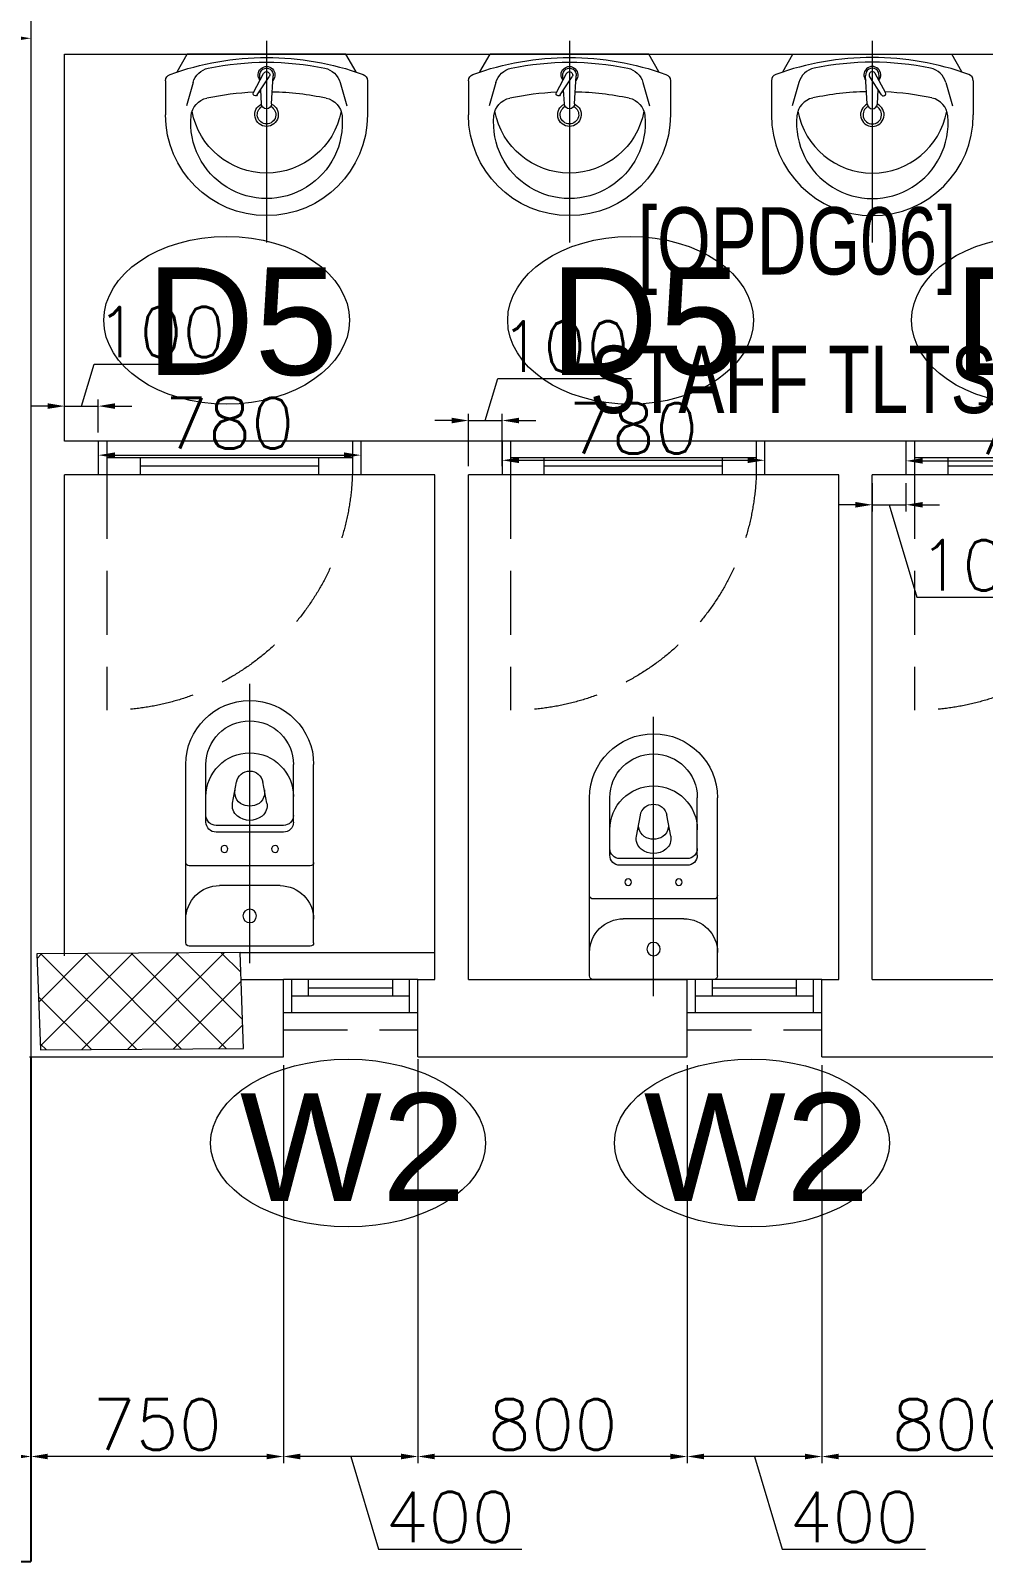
# Model space of a CAD drawing. Header units: millimetres. Extents: x -2143172 to 5255, y -610845 to 279739.
# Drawn here: x -1176535 to -1173704, y -596118 to -591568 of the extents above; entities that cross this region are included whole.
import ezdxf

# ---------------------------------------------------------------- set-up
doc = ezdxf.new("R2010")
doc.units = ezdxf.units.MM
doc.header["$LTSCALE"] = 30
doc.linetypes.add('HIDDEN', pattern=[9.525, 6.35, -3.175])
doc.linetypes.add('HIDDEN2', pattern=[0.1875, 0.125, -0.0625])
doc.layers.get('0').update_dxf_attribs({"lineweight": 5})
doc.layers.get('Defpoints').update_dxf_attribs({"lineweight": 5})
for name, color, linetype, lineweight in [('72_EGR_BASE_TEXT', 7, 'Continuous', 5), ('Al door tag', 4, 'Continuous', 5), ('Al Window tag', 5, 'Continuous', 5), ('Aluminum', 7, 'Continuous', 5), ('C-HYDR-CTCH', 6, 'Continuous', 5), ('dims.', 152, 'Continuous', 5), ('Hatch', 252, 'Continuous', 5), ('New Aluminium', 250, 'Continuous', 5), ('Proj', 7, 'HIDDEN2', 5), ('SANIT', 250, 'Continuous', 5), ('Structure', 20, 'Continuous', 5), ('Walls', 32, 'Continuous', 5)]:
    doc.layers.add(name, color=color, linetype=linetype, lineweight=lineweight)
doc.layers.add('X-WHITE glass', color=255, linetype='Continuous')
doc.styles.add('SIMPLEX', font='SIMPLEX.shx', dxfattribs={"height": 150})
doc.styles.add('TTLB-A0-JeddahDP$0$swis721', font='swiss.ttf')
doc.styles.add('X3G_ENTITY_258862', font='swisscl.ttf', dxfattribs={"height": 200})
doc.styles.add('X3G_ENTITY_2588D2', font='swisscl.ttf', dxfattribs={"height": 200})
doc.dimstyles.new('Buk', dxfattribs={"dimtxt": 150, "dimasz": 50, "dimexe": 20, "dimexo": 25, "dimgap": 20, "dimtad": 1, "dimdec": 0, "dimrnd": 5, "dimdsep": 46, "dimtxsty": 'SIMPLEX', "dimcen": 0, "dimdle": 20, "dimclrd": 256, "dimclre": 256, "dimclrt": 256, "dimadec": 0, "dimazin": 0, "dimtfac": 0.0075, "dimtdec": 0, "dimtmove": 1, "dimatfit": 2, "dimldrblk": 'ARCHTICK', "dimfxl": 1, "dimtolj": 1, "dimtzin": 0, "dimlwd": -1, "dimlwe": -1, "dimarcsym": 0})

# ---------------------------------------------------------------- blocks, each defined once
blk = doc.blocks.new('WC manta')
at = {"layer": 'SANIT'}
for p, q in [((-0.12, 0.19), (0.41, 0.19)), ((-0.13, 0.18), (-0.13, -0.18)), ((0.109, 0.18), (0.109, -0.18)), ((0.209, 0.1), (0.209, -0.1)), ((0.229, 0.1), (0.229, -0.1)), ((0.239, 0.13), (0.41, 0.13)), ((0.05, 0.09), (0.05, -0.09)), ((0.2955, 0.051), (0.3581, 0.0393)), ((-0.18, 0), (0.65, 0)), ((0.2955, -0.051), (0.3581, -0.0393)), ((0.239, -0.13), (0.41, -0.13)), ((-0.12, -0.19), (0.41, -0.19))]:
    blk.add_line(p, q, dxfattribs=at)
for centre, radius in [((0.159, 0.0752), 0.01), ((-0.04, 0), 0.02), ((0.159, -0.0753), 0.01)]:
    blk.add_circle(centre, radius, dxfattribs=at)
for centre, radius, start, end in [((-0.12, 0.18), 0.01, 90, 180), ((-0.05, 0.09), 0.1, 0, 90), ((0.119, 0.18), 0.01, 90, 180), ((0.41, 0), 0.19, 270, 90), ((0.239, 0.1), 0.03, 90, 180), ((0.259, 0.1), 0.03, 90, 180), ((0.3147, 0), 0.13, 270, 90), ((0.41, 0), 0.13, 270, 90), ((0.2882, 0.0117), 0.04, 79.4289, 141.525), ((0.3029, 0), 0.0588, 141.525, 218.475), ((0.3454, 0), 0.0588, 166.4176, 193.5824), ((0.3271, 0.0044), 0.04, 79.4289, 166.4176), ((0.3507, 0), 0.04, 280.5711, 79.4289), ((0.2882, -0.0117), 0.04, 218.475, 280.5711), ((0.3271, -0.0044), 0.04, 193.5824, 280.5711), ((-0.05, -0.09), 0.1, 270, 0), ((0.239, -0.1), 0.03, 180, 270), ((0.259, -0.1), 0.03, 180, 270), ((-0.12, -0.18), 0.01, 180, 270), ((0.119, -0.18), 0.01, 180, 270)]:
    blk.add_arc(centre, radius, start, end, dxfattribs=at)
blk = doc.blocks.new('lav-manta 60')
at = {"layer": 'SANIT'}
for p, q in [((-0.2658, -0.0529), (-0.2358, 0)), ((-0.2358, 0), (0.2358, 0)), ((0, 0.04), (0, -0.56)), ((0.2658, -0.0529), (0.2358, 0)), ((-0.3, -0.0789), (-0.3, -0.18)), ((-0.2185, -0.0841), (-0.2383, -0.1537)), ((-0.015, -0.1473), (-0.0199, -0.064)), ((0.0274, -0.121), (-0.0078, -0.0673)), ((0.0389, -0.1142), (0.0087, -0.0575)), ((0.0191, -0.077), (0.0199, -0.064)), ((0.2185, -0.0841), (0.2383, -0.1537)), ((0.3, -0.0789), (0.3, -0.18)), ((0.015, -0.1473), (0.0174, -0.1057))]:
    blk.add_line(p, q, dxfattribs=at)
for centre, radius, start, end in [((0, -0.8557), 0.8457, 70.1771, 109.8229), ((-0.1608, -0.1006), 0.06, 101.8086, 164.0794), ((0, -0.8696), 0.8457, 78.1914, 101.8086), ((0, -0.0617), 0.025, 320.7474, 220.368), ((0, -0.0617), 0.02, 353.2671, 186.682), ((0.1608, -0.1006), 0.06, 15.9206, 78.1914), ((-0.28, -0.0789), 0.02, 109.8229, 180), ((0, -0.0617), 0.00966, 25.4127, 215.9577), ((0.28, -0.0789), 0.02, 0, 70.1771), ((-0.1645, -0.189), 0.06, 102.0883, 174.8142), ((0, -0.9572), 0.8457, 91.1572, 102.0883), ((0, -0.9572), 0.8457, 88.5486, 88.844), ((0.0332, -0.1176), 0.00666, 210.6852, 30.6852), ((0, -0.9572), 0.8457, 77.9117, 87.4274), ((0.1645, -0.189), 0.06, 5.1858, 77.9117), ((0, -0.18), 0.3, 180, 0), ((0, -0.1282), 0.2252, 190.6097, 349.3903), ((0, -0.18), 0.035, 115.3106, 64.6894), ((0, -0.18), 0.0275, 117.1496, 62.8504), ((0, -0.1473), 0.015, 180, 0), ((0, -0.2039), 0.2252, 174.8142, 5.1858)]:
    blk.add_arc(centre, radius, start, end, dxfattribs=at)
blk = doc.blocks.new('*D405')
at = {"layer": 'Defpoints', "color": 0, "transparency": 16777216}
for p in [(-1176334, -592684.2), (-1176434, -592788.1), (-1176334, -592788.1)]:
    blk.add_point(p, dxfattribs=at)
at = {"layer": 'dims.', "transparency": 16777216}
for p, q in [((-1176384, -592684.2), (-1176346.5, -592559.2)), ((-1176346.5, -592559.2), (-1175949.4, -592559.2)), ((-1176484, -592684.2), (-1176534, -592684.2)), ((-1176434, -592684.2), (-1176334, -592684.2)), ((-1176434, -592684.2), (-1176334, -592684.2)), ((-1176284, -592684.2), (-1176234, -592684.2))]:
    blk.add_line(p, q, dxfattribs=at)
at = {"layer": 'dims.', "linetype": 'Continuous', "transparency": 16777216}
for p, q in [((-1176434, -592763.1), (-1176434, -592664.2)), ((-1176334, -592763.1), (-1176334, -592664.2))]:
    blk.add_line(p, q, dxfattribs=at)
at = {"layer": 'dims.', "transparency": 16777216}
for points in [[(-1176484, -592675.8), (-1176484, -592692.5), (-1176434, -592684.2)], [(-1176284, -592675.8), (-1176284, -592692.5), (-1176334, -592684.2)]]:
    blk.add_solid(points, dxfattribs=at)
at = {"layer": 'dims.', "transparency": 16777216, "insert": (-1176148, -592464.2), "char_height": 150, "attachment_point": 5, "style": 'SIMPLEX'}
blk.add_mtext('\\A1;100', dxfattribs=at)
blk = doc.blocks.new('_ArchTick')
at = {"color": 0, "linetype": 'ByBlock', "const_width": 0.15}
blk.add_lwpolyline([(-0.5, -0.5), (0.5, 0.5)], dxfattribs=at)
blk = doc.blocks.new('*D406')
at = {"layer": 'Defpoints', "color": 0, "transparency": 16777216}
for p in [(-1176334, -592788.1), (-1175554, -592788.1), (-1175554, -592830)]:
    blk.add_point(p, dxfattribs=at)
at = {"layer": 'dims.', "linetype": 'Continuous', "transparency": 16777216}
for p, q in [((-1176334, -592813.1), (-1176334, -592850)), ((-1175554, -592813.1), (-1175554, -592850))]:
    blk.add_line(p, q, dxfattribs=at)
at = {"layer": 'dims.', "transparency": 16777216}
blk.add_line((-1176284, -592830), (-1175604, -592830), dxfattribs=at)
for points in [[(-1176284, -592821.7), (-1176284, -592838.4), (-1176334, -592830)], [(-1175604, -592821.7), (-1175604, -592838.4), (-1175554, -592830)]]:
    blk.add_solid(points, dxfattribs=at)
at = {"layer": 'dims.', "transparency": 16777216, "insert": (-1175944, -592735), "char_height": 150, "attachment_point": 5, "style": 'SIMPLEX'}
blk.add_mtext('\\A1;780', dxfattribs=at)
blk = doc.blocks.new('*D407')
at = {"layer": 'Defpoints', "color": 0, "transparency": 16777216}
for p in [(-1175134, -592727.1), (-1175234, -592888.1), (-1175134, -592888.1)]:
    blk.add_point(p, dxfattribs=at)
at = {"layer": 'dims.', "transparency": 16777216}
for p, q in [((-1175184, -592727.1), (-1175146.5, -592602.1)), ((-1175146.5, -592602.1), (-1174749.4, -592602.1)), ((-1175284, -592727.1), (-1175334, -592727.1)), ((-1175234, -592727.1), (-1175134, -592727.1)), ((-1175234, -592727.1), (-1175134, -592727.1)), ((-1175084, -592727.1), (-1175034, -592727.1))]:
    blk.add_line(p, q, dxfattribs=at)
at = {"layer": 'dims.', "linetype": 'Continuous', "transparency": 16777216}
for p, q in [((-1175234, -592863.1), (-1175234, -592707.1)), ((-1175134, -592863.1), (-1175134, -592707.1))]:
    blk.add_line(p, q, dxfattribs=at)
at = {"layer": 'dims.', "transparency": 16777216}
for points in [[(-1175284, -592718.7), (-1175284, -592735.4), (-1175234, -592727.1)], [(-1175084, -592718.7), (-1175084, -592735.4), (-1175134, -592727.1)]]:
    blk.add_solid(points, dxfattribs=at)
at = {"layer": 'dims.', "transparency": 16777216, "insert": (-1174948, -592507.1), "char_height": 150, "attachment_point": 5, "style": 'SIMPLEX'}
blk.add_mtext('\\A1;100', dxfattribs=at)
blk = doc.blocks.new('*D408')
at = {"layer": 'Defpoints', "color": 0, "transparency": 16777216}
for p in [(-1175134, -592838.1), (-1174354, -592838.1), (-1174354, -592845.3)]:
    blk.add_point(p, dxfattribs=at)
at = {"layer": 'dims.', "linetype": 'Continuous', "transparency": 16777216}
for p, q in [((-1175134, -592863.1), (-1175134, -592865.3)), ((-1174354, -592863.1), (-1174354, -592865.3))]:
    blk.add_line(p, q, dxfattribs=at)
at = {"layer": 'dims.', "transparency": 16777216}
blk.add_line((-1175084, -592845.3), (-1174404, -592845.3), dxfattribs=at)
for points in [[(-1175084, -592836.9), (-1175084, -592853.6), (-1175134, -592845.3)], [(-1174404, -592836.9), (-1174404, -592853.6), (-1174354, -592845.3)]]:
    blk.add_solid(points, dxfattribs=at)
at = {"layer": 'dims.', "transparency": 16777216, "insert": (-1174744, -592750.3), "char_height": 150, "attachment_point": 5, "style": 'SIMPLEX'}
blk.add_mtext('\\A1;780', dxfattribs=at)
blk = doc.blocks.new('*D409')
at = {"layer": 'Defpoints', "color": 0, "transparency": 16777216}
for p in [(-1174034, -592888.1), (-1173934, -592888.1), (-1173934, -592977.5)]:
    blk.add_point(p, dxfattribs=at)
at = {"layer": 'dims.', "linetype": 'Continuous', "transparency": 16777216}
for p, q in [((-1174034, -592913.1), (-1174034, -592997.5)), ((-1173934, -592913.1), (-1173934, -592997.5))]:
    blk.add_line(p, q, dxfattribs=at)
at = {"layer": 'dims.', "transparency": 16777216}
for p, q in [((-1174084, -592977.5), (-1174134, -592977.5)), ((-1174034, -592977.5), (-1173934, -592977.5)), ((-1174034, -592977.5), (-1173934, -592977.5)), ((-1173984, -592977.5), (-1173901.5, -593252.5)), ((-1173884, -592977.5), (-1173834, -592977.5)), ((-1173901.5, -593252.5), (-1173504.4, -593252.5))]:
    blk.add_line(p, q, dxfattribs=at)
for points in [[(-1174084, -592969.2), (-1174084, -592985.8), (-1174034, -592977.5)], [(-1173884, -592969.2), (-1173884, -592985.8), (-1173934, -592977.5)]]:
    blk.add_solid(points, dxfattribs=at)
at = {"layer": 'dims.', "transparency": 16777216, "insert": (-1173703, -593157.5), "char_height": 150, "attachment_point": 5, "style": 'SIMPLEX'}
blk.add_mtext('\\A1;100', dxfattribs=at)
blk = doc.blocks.new('*D410')
at = {"layer": 'Defpoints', "color": 0, "transparency": 16777216}
for p in [(-1173934, -592838.1), (-1173154, -592838.1), (-1173154, -592847.1)]:
    blk.add_point(p, dxfattribs=at)
at = {"layer": 'dims.', "linetype": 'Continuous', "transparency": 16777216}
for p, q in [((-1173934, -592863.1), (-1173934, -592867.1)), ((-1173154, -592863.1), (-1173154, -592867.1))]:
    blk.add_line(p, q, dxfattribs=at)
at = {"layer": 'dims.', "transparency": 16777216}
blk.add_line((-1173884, -592847.1), (-1173204, -592847.1), dxfattribs=at)
for points in [[(-1173884, -592838.7), (-1173884, -592855.4), (-1173934, -592847.1)], [(-1173204, -592838.7), (-1173204, -592855.4), (-1173154, -592847.1)]]:
    blk.add_solid(points, dxfattribs=at)
at = {"layer": 'dims.', "transparency": 16777216, "insert": (-1173544, -592752.1), "char_height": 150, "attachment_point": 5, "style": 'SIMPLEX'}
blk.add_mtext('\\A1;780', dxfattribs=at)
blk = doc.blocks.new('*D528')
at = {"layer": 'Defpoints', "color": 0, "transparency": 16777216}
for p in [(-1183584, -590948.1), (-1176534, -590948.1), (-1176534, -591590.9)]:
    blk.add_point(p, dxfattribs=at)
at = {"layer": 'dims.', "linetype": 'Continuous', "transparency": 16777216}
for p, q in [((-1183584, -590973.1), (-1183584, -591610.9)), ((-1176534, -590973.1), (-1176534, -591610.9))]:
    blk.add_line(p, q, dxfattribs=at)
at = {"layer": 'dims.', "transparency": 16777216}
blk.add_line((-1183534, -591590.9), (-1176584, -591590.9), dxfattribs=at)
for points in [[(-1183534, -591582.6), (-1183534, -591599.2), (-1183584, -591590.9)], [(-1176584, -591582.6), (-1176584, -591599.2), (-1176534, -591590.9)]]:
    blk.add_solid(points, dxfattribs=at)
at = {"layer": 'dims.', "transparency": 16777216, "insert": (-1180059, -591495.9), "char_height": 150, "attachment_point": 5, "style": 'SIMPLEX'}
blk.add_mtext('\\A1;7050', dxfattribs=at)
blk = doc.blocks.new('*D820')
at = {"layer": 'Defpoints', "color": 0, "transparency": 16777216}
for p in [(-1174184, -594618.1), (-1173384, -594618.1), (-1174184, -595806.4)]:
    blk.add_point(p, dxfattribs=at)
at = {"layer": 'dims.', "linetype": 'Continuous', "transparency": 16777216}
for p, q in [((-1174184, -594643.1), (-1174184, -595826.4)), ((-1173384, -594643.1), (-1173384, -595826.4))]:
    blk.add_line(p, q, dxfattribs=at)
at = {"layer": 'dims.', "transparency": 16777216}
blk.add_line((-1173434, -595806.4), (-1174134, -595806.4), dxfattribs=at)
for points in [[(-1174134, -595798.1), (-1174134, -595814.7), (-1174184, -595806.4)], [(-1173434, -595798.1), (-1173434, -595814.7), (-1173384, -595806.4)]]:
    blk.add_solid(points, dxfattribs=at)
at = {"layer": 'dims.', "transparency": 16777216, "insert": (-1173784, -595711.4), "char_height": 150, "attachment_point": 5, "style": 'SIMPLEX'}
blk.add_mtext('\\A1;800', dxfattribs=at)
blk = doc.blocks.new('*D821')
at = {"layer": 'Defpoints', "color": 0, "transparency": 16777216}
for p in [(-1174584, -594618.1), (-1174184, -594618.1), (-1174584, -595806.4)]:
    blk.add_point(p, dxfattribs=at)
at = {"layer": 'dims.', "linetype": 'Continuous', "transparency": 16777216}
for p, q in [((-1174584, -594643.1), (-1174584, -595826.4)), ((-1174184, -594643.1), (-1174184, -595826.4))]:
    blk.add_line(p, q, dxfattribs=at)
at = {"layer": 'dims.', "transparency": 16777216}
for p, q in [((-1174234, -595806.4), (-1174534, -595806.4)), ((-1174384, -595806.4), (-1174301.5, -596081.4)), ((-1174301.5, -596081.4), (-1173875.8, -596081.4))]:
    blk.add_line(p, q, dxfattribs=at)
for points in [[(-1174534, -595798.1), (-1174534, -595814.7), (-1174584, -595806.4)], [(-1174234, -595798.1), (-1174234, -595814.7), (-1174184, -595806.4)]]:
    blk.add_solid(points, dxfattribs=at)
at = {"layer": 'dims.', "transparency": 16777216, "insert": (-1174088.7, -595986.4), "char_height": 150, "attachment_point": 5, "style": 'SIMPLEX'}
blk.add_mtext('\\A1;400', dxfattribs=at)
blk = doc.blocks.new('*D822')
at = {"layer": 'Defpoints', "color": 0, "transparency": 16777216}
for p in [(-1175384, -594600.4), (-1174584, -594618.1), (-1175384, -595806.4)]:
    blk.add_point(p, dxfattribs=at)
at = {"layer": 'dims.', "linetype": 'Continuous', "transparency": 16777216}
for p, q in [((-1175384, -594625.4), (-1175384, -595826.4)), ((-1174584, -594643.1), (-1174584, -595826.4))]:
    blk.add_line(p, q, dxfattribs=at)
at = {"layer": 'dims.', "transparency": 16777216}
blk.add_line((-1174634, -595806.4), (-1175334, -595806.4), dxfattribs=at)
for points in [[(-1175334, -595798.1), (-1175334, -595814.7), (-1175384, -595806.4)], [(-1174634, -595798.1), (-1174634, -595814.7), (-1174584, -595806.4)]]:
    blk.add_solid(points, dxfattribs=at)
at = {"layer": 'dims.', "transparency": 16777216, "insert": (-1174984, -595711.4), "char_height": 150, "attachment_point": 5, "style": 'SIMPLEX'}
blk.add_mtext('\\A1;800', dxfattribs=at)
blk = doc.blocks.new('*D823')
at = {"layer": 'Defpoints', "color": 0, "transparency": 16777216}
for p in [(-1175784, -594618.1), (-1175384, -594600.4), (-1175784, -595806.4)]:
    blk.add_point(p, dxfattribs=at)
at = {"layer": 'dims.', "linetype": 'Continuous', "transparency": 16777216}
for p, q in [((-1175384, -594625.4), (-1175384, -595826.4)), ((-1175784, -594643.1), (-1175784, -595826.4))]:
    blk.add_line(p, q, dxfattribs=at)
at = {"layer": 'dims.', "transparency": 16777216}
for p, q in [((-1175434, -595806.4), (-1175734, -595806.4)), ((-1175584, -595806.4), (-1175501.5, -596081.4)), ((-1175501.5, -596081.4), (-1175075.8, -596081.4))]:
    blk.add_line(p, q, dxfattribs=at)
for points in [[(-1175734, -595798.1), (-1175734, -595814.7), (-1175784, -595806.4)], [(-1175434, -595798.1), (-1175434, -595814.7), (-1175384, -595806.4)]]:
    blk.add_solid(points, dxfattribs=at)
at = {"layer": 'dims.', "transparency": 16777216, "insert": (-1175288.7, -595986.4), "char_height": 150, "attachment_point": 5, "style": 'SIMPLEX'}
blk.add_mtext('\\A1;400', dxfattribs=at)
blk = doc.blocks.new('*D824')
at = {"layer": 'Defpoints', "color": 0, "transparency": 16777216}
for p in [(-1176534, -594618.1), (-1175784, -594618.1), (-1176534, -595806.4)]:
    blk.add_point(p, dxfattribs=at)
at = {"layer": 'dims.', "linetype": 'Continuous', "transparency": 16777216}
for p, q in [((-1176534, -594643.1), (-1176534, -595826.4)), ((-1175784, -594643.1), (-1175784, -595826.4))]:
    blk.add_line(p, q, dxfattribs=at)
at = {"layer": 'dims.', "transparency": 16777216}
blk.add_line((-1175834, -595806.4), (-1176484, -595806.4), dxfattribs=at)
for points in [[(-1176484, -595798.1), (-1176484, -595814.7), (-1176534, -595806.4)], [(-1175834, -595798.1), (-1175834, -595814.7), (-1175784, -595806.4)]]:
    blk.add_solid(points, dxfattribs=at)
at = {"layer": 'dims.', "transparency": 16777216, "insert": (-1176159, -595711.4), "char_height": 150, "attachment_point": 5, "style": 'SIMPLEX'}
blk.add_mtext('\\A1;750', dxfattribs=at)
blk = doc.blocks.new('*D825')
at = {"layer": 'Defpoints', "color": 0, "transparency": 16777216}
for p in [(-1183110.6, -594617.1), (-1176534, -594618.1), (-1183110.6, -595806.4)]:
    blk.add_point(p, dxfattribs=at)
at = {"layer": 'dims.', "linetype": 'Continuous', "transparency": 16777216}
for p, q in [((-1183110.6, -594642.1), (-1183110.6, -595826.4)), ((-1176534, -594643.1), (-1176534, -595826.4))]:
    blk.add_line(p, q, dxfattribs=at)
at = {"layer": 'dims.', "transparency": 16777216}
blk.add_line((-1176584, -595806.4), (-1183060.6, -595806.4), dxfattribs=at)
for points in [[(-1183060.6, -595798.1), (-1183060.6, -595814.7), (-1183110.6, -595806.4)], [(-1176584, -595798.1), (-1176584, -595814.7), (-1176534, -595806.4)]]:
    blk.add_solid(points, dxfattribs=at)
at = {"layer": 'dims.', "transparency": 16777216, "insert": (-1179822.3, -595711.4), "char_height": 150, "attachment_point": 5, "style": 'SIMPLEX'}
blk.add_mtext('\\A1;6575', dxfattribs=at)
blk = doc.blocks.new('A$C47696aed')
at = {"layer": 'Hatch'}
h = blk.add_hatch(dxfattribs=at)
h.set_pattern_fill('ANSI37', color=256, scale=30)
h.paths.add_polyline_path([(50952.7, 21917.9), (50348.7, 21909.7), (50352.6, 21621.3), (50956.6, 21629.5)])
h.paths.add_polyline_path([(43791.9, 21910.1), (43208.4, 21904.7), (43188.5, 21613.3), (43772, 21618.7)])
h.paths.add_polyline_path([(29414.9, 21902.8), (28815.8, 21898.7), (28810.1, 21605.6), (29409.2, 21609.7)])
h.paths.add_polyline_path([(36600.2, 21904.9), (35999, 21897.4), (35990.7, 21611.8), (36591.9, 21619.3)])
h.paths.add_polyline_path([(22195.7, 21912), (21589.3, 21890.2), (21603.8, 21597.6), (22210.2, 21619.5)])
h.paths.add_polyline_path([(15459.1, 21901.7), (14237.2, 21925.6), (14230.7, 21629.5), (15452.7, 21605.5)])
h.paths.add_polyline_path([(15473.2, 14701.6), (14258.2, 14685.8), (14244.7, 14393.4), (15459.7, 14409.1)])
h.paths.add_polyline_path([(15447.1, 7508.4), (14244, 7492.4), (14238.3, 7199.4), (15441.4, 7215.3)])
h.paths.add_polyline_path([(15465.6, 309.7), (14269, 298.3), (14271.8, 3.8), (15468.5, 15.2)])
h.paths.add_polyline_path([(7830.6, 311.8), (7227.1, 308.1), (7237.7, 22.6), (7841.3, 26.3)])
h.paths.add_polyline_path([(7815.2, 7509.8), (7218.4, 7511.4), (7218.2, 7210.2), (7815.1, 7208.6)])
h.paths.add_polyline_path([(7825.1, 14699.4), (7205.8, 14700.6), (7195.2, 14397.6), (7814.5, 14396.4)])
h.paths.add_polyline_path([(7801.7, 21878.7), (7201.1, 21893.2), (7197.5, 21603.6), (7798.1, 21589.1)])
h.paths.add_polyline_path([(602.6, 21876.9), (0, 21899.6), (1.9, 21611.2), (604.5, 21588.5)])
h.paths.add_polyline_path([(610.4, 7498.6), (8.3, 7491.6), (11.7, 7200), (613.7, 7206.9)])
h.paths.add_polyline_path([(627.9, 303.9), (29.5, 302.9), (34.3, 2.3), (632.7, 3.3)])
h.paths.add_polyline_path([(22214.6, 317.2), (21608.9, 304.3), (21614.6, 3.1), (22220.3, 16)])
h.paths.add_polyline_path([(22208.1, 7509.7), (21613.7, 7492.1), (21615.8, 7195.5), (22210.2, 7213.1)])
h.paths.add_polyline_path([(22199.3, 14717.7), (21600.4, 14710), (21604.4, 14409.9), (22203.4, 14417.6)])
h.paths.add_polyline_path([(29399.7, 14702.4), (28797.7, 14707.1), (28802, 14415), (29403.9, 14410.3)])
h.paths.add_polyline_path([(29403.4, 7519.8), (28799.6, 7502.2), (28813, 7202.1), (29413.1, 7223.2)])
h.paths.add_polyline_path([(29419.5, 303.8), (28815.7, 310.4), (28813.3, 24.7), (29417.2, 18.1)])
h.paths.add_polyline_path([(36618, 314.2), (36020.7, 299.7), (36029.7, 0), (36627, 14.6)])
h.paths.add_polyline_path([(36610.7, 7502.6), (36009.5, 7504.5), (36010.6, 7207.3), (36611.9, 7205.4)])
h.paths.add_polyline_path([(36574.3, 14706.4), (35993.4, 14711.1), (36013.1, 14421.3), (36594, 14416.6)])
h.paths.add_polyline_path([(43777.6, 14705.7), (43180, 14719.4), (43182, 14427.5), (43779.6, 14413.8)])
h.paths.add_polyline_path([(43778.6, 7507.1), (43210.2, 7499.5), (43212, 7205.4), (43780.5, 7213)])
h.paths.add_polyline_path([(43815.7, 310), (43210.4, 307.3), (43211.8, 2.8), (43817, 5.4)])
h.paths.add_polyline_path([(50989.9, 309.5), (50401.9, 325.5), (50388.7, 18.3), (50976.7, 2.3)])
h.paths.add_polyline_path([(50974.1, 7508.9), (50370.9, 7510), (50368.9, 7213.4), (50972.2, 7212.3)])
at = {"layer": 'C-HYDR-CTCH', "color": 4, "flags": 128}
blk.add_lwpolyline([(7237.7, 22.6), (7841.3, 26.3), (7830.6, 311.8), (7227.1, 308.1), (7237.7, 22.6)], dxfattribs=at)
blk = doc.blocks.new('A$C269B7191')
at = {"layer": 'Al Window tag'}
blk.add_ellipse((0, 0), major_axis=(408.6, 0), ratio=0.610025, dxfattribs=at)
at = {"layer": 'Al Window tag', "insert": (-321.4, 147.9), "char_height": 320, "attachment_point": 1, "style": 'TTLB-A0-JeddahDP$0$swis721'}
blk.add_mtext_dynamic_manual_height_columns('W2', width=1569.457, gutter_width=9406.5, heights=[480.3], dxfattribs=at)
blk = doc.blocks.new('A$C39C6726A')
at = {"layer": 'New Aluminium', "linetype": 'HIDDEN'}
blk.add_line((25, 100), (25, 800), dxfattribs=at)
at = {"layer": 'New Aluminium'}
for p, q in [((780, 100), (0, 100)), ((25, 0), (25, 100)), ((125, 100), (125, 50)), ((655, 100), (655, 50)), ((755, 0), (755, 100)), ((755, 50), (25, 50)), ((655, 75), (125, 75)), ((780, 0), (0, 0))]:
    blk.add_line(p, q, dxfattribs=at)
at = {"layer": 'New Aluminium', "linetype": 'HIDDEN'}
blk.add_arc((29.3, 73.9), 726.2, 2.0631, 90.3405, dxfattribs=at)
blk = doc.blocks.new('A$C23F03E74')
at = {"layer": 'Al door tag'}
blk.add_ellipse((-365, 0), major_axis=(365, 0), ratio=0.682917, dxfattribs=at)
at = {"layer": 'Al door tag', "insert": (-605.2, 157.7), "char_height": 320, "attachment_point": 1, "style": 'TTLB-A0-JeddahDP$0$swis721'}
blk.add_mtext_dynamic_manual_height_columns('D5', width=1569.457, gutter_width=9406.5, heights=[480.3], dxfattribs=at)

msp = doc.modelspace()

# ---------------------------------------------------------------- linework, layer by layer
at = {"layer": 'Aluminum'}
for p, q in [((-1175384, -594388.1, 0.1), (-1175784, -594388.1, 0.1)), ((-1175759, -594488.1, 0.1), (-1175759, -594388.1, 0.1)), ((-1175709, -594438.1, 0.1), (-1175709, -594388.1, 0.1)), ((-1175459, -594438.1, 0.1), (-1175459, -594388.1, 0.1)), ((-1175409, -594488.1, 0.1), (-1175409, -594388.1, 0.1)), ((-1174184, -594388.1, 0.1), (-1174584, -594388.1, 0.1)), ((-1174559, -594488.1, 0.1), (-1174559, -594388.1, 0.1)), ((-1174509, -594438.1, 0.1), (-1174509, -594388.1, 0.1)), ((-1174259, -594438.1, 0.1), (-1174259, -594388.1, 0.1)), ((-1174209, -594488.1, 0.1), (-1174209, -594388.1, 0.1)), ((-1175409, -594438.1, 0.1), (-1175759, -594438.1, 0.1)), ((-1175709, -594413.1, 0.1), (-1175459, -594413.1, 0.1)), ((-1174209, -594438.1, 0.1), (-1174559, -594438.1, 0.1)), ((-1174509, -594413.1, 0.1), (-1174259, -594413.1, 0.1)), ((-1175384, -594488.1, 0.1), (-1175784, -594488.1, 0.1)), ((-1174184, -594488.1, 0.1), (-1174584, -594488.1, 0.1))]:
    msp.add_line(p, q, dxfattribs=at)
at = {"layer": 'Proj', "linetype": 'HIDDEN'}
for p, q in [((-1175784, -594538.1, 0.1), (-1175384, -594538.1, 0.1)), ((-1174584, -594538.1, 0.1), (-1174184, -594538.1, 0.1)), ((-1183110.6, -594617.1, 0.1), (-1176534, -594618.1, 0.1))]:
    msp.add_line(p, q, dxfattribs=at)
at = {"layer": 'Walls'}
for p, q in [((-1176534, -587118.1, 0.1), (-1176534, -594618.1, 0.1)), ((-1176534, -587118.1, 0.1), (-1176534, -594618.1, 0.1)), ((-1176434, -591638.1, 0.1), (-1172664, -591638.1, 0.1)), ((-1176434, -592788.1, 0.1), (-1176434, -591638.1, 0.1)), ((-1176334, -592788.1, 0.1), (-1176434, -592788.1, 0.1)), ((-1176334, -592788.1, 0.1), (-1176334, -592888.1, 0.1)), ((-1175554, -592788.1, 0.1), (-1175554, -592888.1, 0.1)), ((-1175134, -592788.1, 0.1), (-1175554, -592788.1, 0.1)), ((-1175134, -592788.1, 0.1), (-1175134, -592888.1, 0.1)), ((-1174354, -592788.1, 0.1), (-1174354, -592888.1, 0.1)), ((-1173934, -592788.1, 0.1), (-1174354, -592788.1, 0.1)), ((-1173934, -592788.1, 0.1), (-1173934, -592888.1, 0.1)), ((-1176434, -594318.1, 0.1), (-1176434, -592888.1, 0.1)), ((-1176334, -592888.1, 0.1), (-1176434, -592888.1, 0.1)), ((-1175334, -592888.1, 0.1), (-1175554, -592888.1, 0.1)), ((-1175334, -594388.1, 0.1), (-1175334, -592888.1, 0.1)), ((-1175234, -594388.1, 0.1), (-1175234, -592888.1, 0.1)), ((-1175134, -592888.1, 0.1), (-1175234, -592888.1, 0.1)), ((-1174134, -592888.1, 0.1), (-1174354, -592888.1, 0.1)), ((-1174134, -594388.1, 0.1), (-1174134, -592888.1, 0.1)), ((-1174034, -594388.1, 0.1), (-1174034, -592888.1, 0.1)), ((-1173934, -592888.1, 0.1), (-1174034, -592888.1, 0.1)), ((-1175912.8, -594308.6, 0.1), (-1175334, -594308.6, 0.1)), ((-1175909.8, -594388.1, 0.1), (-1175784, -594388.1, 0.1)), ((-1175784, -594618.1, 0.1), (-1175784, -594388.1, 0.1)), ((-1175384, -594388.1, 0.1), (-1175334, -594388.1, 0.1)), ((-1175384, -594618.1, 0.1), (-1175384, -594388.1, 0.1)), ((-1175234, -594388.1, 0.1), (-1174584, -594388.1, 0.1)), ((-1174584, -594618.1, 0.1), (-1174584, -594388.1, 0.1)), ((-1174184, -594388.1, 0.1), (-1174134, -594388.1, 0.1)), ((-1174184, -594618.1, 0.1), (-1174184, -594388.1, 0.1)), ((-1174034, -594388.1, 0.1), (-1173384, -594388.1, 0.1)), ((-1176534, -594618.1, 0.1), (-1175784, -594618.1, 0.1)), ((-1175384, -594618.1, 0.1), (-1174584, -594618.1, 0.1)), ((-1174184, -594618.1, 0.1), (-1173384, -594618.1, 0.1))]:
    msp.add_line(p, q, dxfattribs=at)
at = {"layer": 'X-WHITE glass', "ltscale": 6}
for p in [(-1176534, -594618.1, 0.1), (-1183709, -596118.1, 0.1)]:
    msp.add_line(p, (-1176534, -596118.1, 0.1), dxfattribs=at)

# ---------------------------------------------------------------- block references
at = {"layer": 'Al door tag'}
for p in [(-1175587.5, -592429.2, 0.1), (-1174387.5, -592429.2, 0.1), (-1173187.5, -592429.2, 0.1)]:
    msp.add_blockref('A$C23F03E74', p, dxfattribs=at)
at = {"layer": 'Al Window tag'}
for p in [(-1175591.7, -594874.8, 0.4), (-1174391.7, -594874.8, 0.4)]:
    msp.add_blockref('A$C269B7191', p, dxfattribs=at)
at = {"layer": 'New Aluminium', "linetype": 'HIDDEN', "xscale": -1, "rotation": 179.9962256630816}
for p in [(-1176334, -592788.1, 0.1), (-1175134, -592788.1, 0.1), (-1173934, -592788.1, 0.1)]:
    msp.add_blockref('A$C39C6726A', p, dxfattribs=at)
at = {"layer": 'SANIT', "yscale": 1000.000000000223, "zscale": 1000.000000000223}
for p, xscale in [((-1175834, -591638.1, 0.1), -1000.000000000223), ((-1174934, -591638.1, 0.1), -1000.000000000223), ((-1174034, -591638.1, 0.1), 1000.000000000223)]:
    msp.add_blockref('lav-manta 60', p, dxfattribs=dict(at, xscale=xscale))
at = {"layer": 'SANIT', "xscale": -999.9999999999995, "yscale": 999.9999999999995, "zscale": 999.9999999999995, "rotation": 270}
for p in [(-1175884, -594159.6, 0.1), (-1174684, -594258.1, 0.1)]:
    msp.add_blockref('WC manta', p, dxfattribs=at)
at = {"layer": 'Structure', "color": 3}
msp.add_blockref('A$C47696aed', (-1183743.4, -594620.4, 0.1), dxfattribs=at)

# ---------------------------------------------------------------- texts
at = {"layer": '72_EGR_BASE_TEXT', "char_height": 200, "attachment_point": 2}
for s, insert, style in [('[OPDG06]', (-1174257.7, -592093.2, 0.1), 'X3G_ENTITY_2588D2'), ('STAFF TLTS (F)', (-1174109, -592504.9, 0.1), 'X3G_ENTITY_258862')]:
    msp.add_mtext(s, dxfattribs=dict(at, insert=insert, style=style))

# ---------------------------------------------------------------- dimensions: what is measured, and where the dimension line sits
at = {"layer": 'dims.'}
for base, p1, p2, picture, middle in [((-1176534, -591590.9, 0.1), (-1183584, -590948.1, 0.1), (-1176534, -590948.1, 0.1), '*D528', (-1180059, -591495.9, 0.1)), ((-1176334, -592684.2, 0.1), (-1176434, -592788.1, 0.1), (-1176334, -592788.1, 0.1), '*D405', (-1176326.5, -592464.2, 0.1)), ((-1175134, -592727.1, 0.1), (-1175234, -592888.1, 0.1), (-1175134, -592888.1, 0.1), '*D407', (-1175126.5, -592507.1, 0.1)), ((-1175554, -592830, 0.1), (-1176334, -592788.1, 0.1), (-1175554, -592788.1, 0.1), '*D406', (-1175944, -592735, 0.1)), ((-1174354, -592845.3, 0.1), (-1175134, -592838.1, 0.1), (-1174354, -592838.1, 0.1), '*D408', (-1174744, -592750.3, 0.1)), ((-1173154, -592847.1, 0.1), (-1173934, -592838.1, 0.1), (-1173154, -592838.1, 0.1), '*D410', (-1173544, -592752.1, 0.1)), ((-1173934, -592977.5, 0.1), (-1174034, -592888.1, 0.1), (-1173934, -592888.1, 0.1), '*D409', (-1173881.5, -593157.5, 0.1)), ((-1183110.6, -595806.4, 0.1), (-1176534, -594618.1, 0.1), (-1183110.6, -594617.1, 0.1), '*D825', (-1179822.3, -595711.4, 0.1)), ((-1176534, -595806.4, 0.1), (-1175784, -594618.1, 0.1), (-1176534, -594618.1, 0.1), '*D824', (-1176159, -595711.4, 0.1)), ((-1175784, -595806.4, 0.1), (-1175384, -594600.4, 0.1), (-1175784, -594618.1, 0.1), '*D823', (-1175481.5, -595986.4, 0.1)), ((-1175384, -595806.4, 0.1), (-1174584, -594618.1, 0.1), (-1175384, -594600.4, 0.1), '*D822', (-1174984, -595711.4, 0.1)), ((-1174584, -595806.4, 0.1), (-1174184, -594618.1, 0.1), (-1174584, -594618.1, 0.1), '*D821', (-1174281.5, -595986.4, 0.1)), ((-1174184, -595806.4, 0.1), (-1173384, -594618.1, 0.1), (-1174184, -594618.1, 0.1), '*D820', (-1173784, -595711.4, 0.1))]:
    dim = msp.add_linear_dim(base=base, p1=p1, p2=p2, dimstyle='Buk', dxfattribs=at)
    dim.commit()
    dim.dimension.update_dxf_attribs({"geometry": picture, "text_midpoint": middle})

doc.saveas('drawing.dxf')
